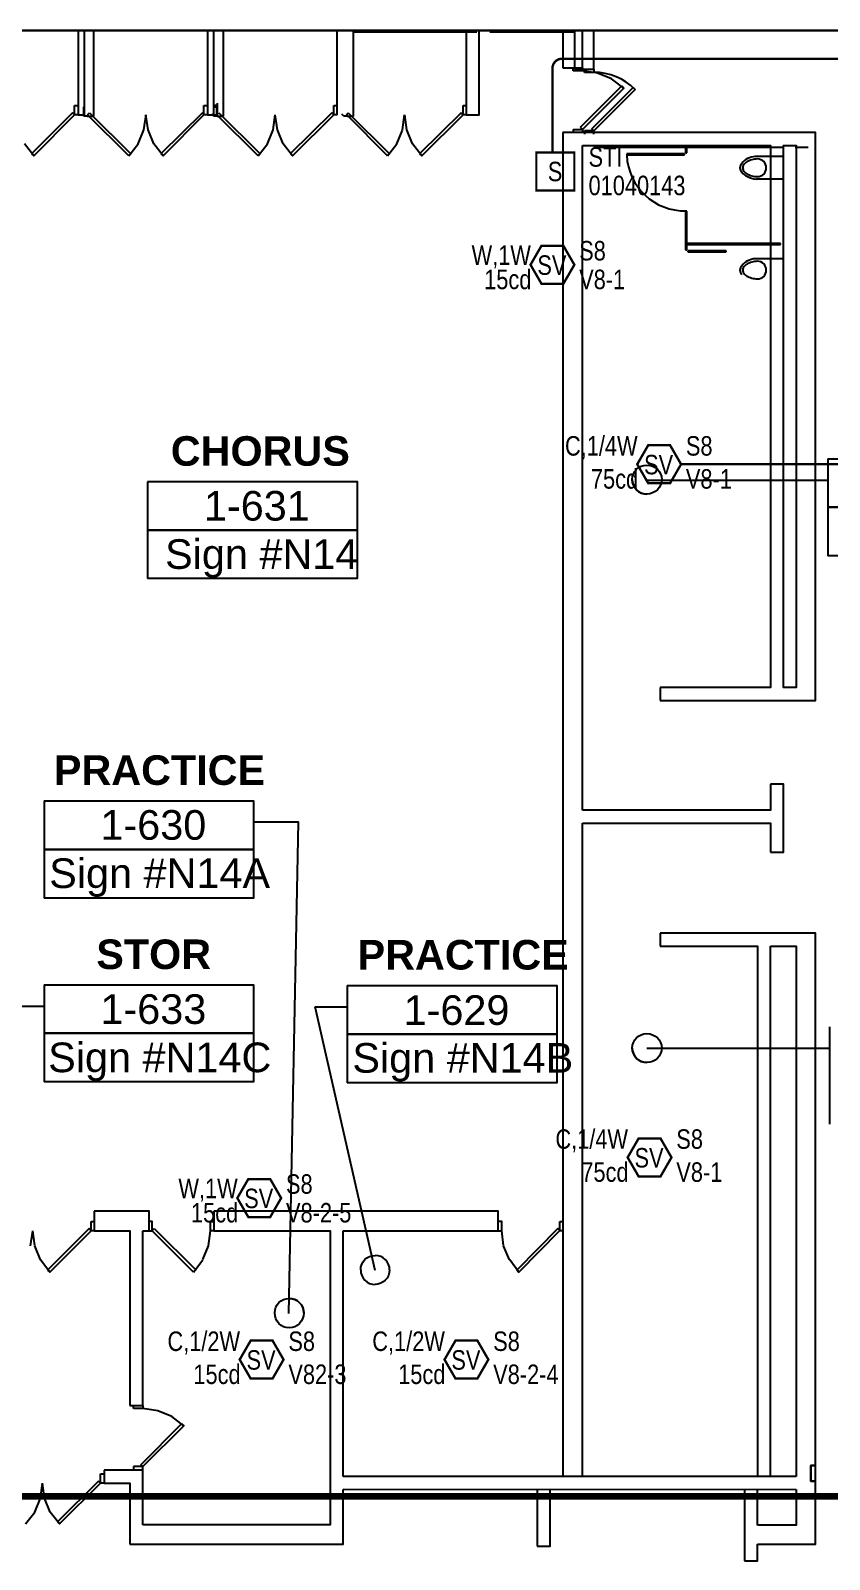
# Model space of a CAD drawing. Header units: inches. Extents: x 8199 to 15931, y 7617 to 15423.
# Drawn here: x 14078 to 14570, y 12352 to 13293 of the extents above; entities that cross this region are included whole.
import ezdxf
from ezdxf.enums import TextEntityAlignment as Align

# ---------------------------------------------------------------- set-up
doc = ezdxf.new("R2010")
doc.units = ezdxf.units.IN
doc.header["$LTSCALE"] = 0.25
doc.header["$MEASUREMENT"] = 0
for name, color, linetype in [('BACKGROUND', 8, 'Continuous'), ('CONDUIT', 6, 'Continuous'), ('PULL STATION', 1, 'Continuous'), ('SPEAKER STROBE', 1, 'Continuous')]:
    doc.layers.add(name, color=color, linetype=linetype)
doc.styles.add('Arial', font='arial.ttf', dxfattribs={"width": 0.8})
doc.styles.add('PDF Arial', font='arial.ttf')
doc.styles.add('PDF Arial Bold', font='arialbd.ttf')

# ---------------------------------------------------------------- blocks, each defined once
blk = doc.blocks.new('SIGA-278')
at = {"layer": 'PULL STATION', "const_width": 1.3}
blk.add_lwpolyline([(-11.5, -11.68), (-11.5, 11.7), (11.89, 11.7), (11.89, -11.68)], close=True, dxfattribs=at)
at = {"layer": 'PULL STATION', "style": 'Arial', "width": 0.8}
blk.add_text('S', height=12, dxfattribs=at).set_placement((0, 0), align=Align.MIDDLE)
for tag, p in [('ADDRESS', (20.64, 8.96)), ('ZONE', (20.64, -8.58))]:
    blk.add_attdef(tag, text='', height=12, dxfattribs=at).set_placement(p, align=Align.MIDDLE_LEFT)
blk.add_attdef('SUBSCRIPT', text='', height=12, dxfattribs=at).set_placement((-16.56, -9.02), align=Align.MIDDLE_RIGHT)
blk = doc.blocks.new('GC-S7VM')
at = {"layer": 'SPEAKER STROBE', "const_width": 1.46}
blk.add_lwpolyline([(13.83, 0.21), (7.08, 11.9), (-6.42, 11.9), (-13.17, 0.21), (-6.42, -11.49), (7.08, -11.49)], close=True, dxfattribs=at)
at = {"layer": 'SPEAKER STROBE', "style": 'Arial', "width": 0.8}
blk.add_text('SV', height=12, dxfattribs=at).set_placement((0, 0), align=Align.MIDDLE)
for tag, p in [('C', (-12.95, 11.52)), ('CANDELA', (-12.62, -8.82)), ('1/2W', (-12.62, -29.16))]:
    blk.add_attdef(tag, text='', height=12, dxfattribs=at).set_placement(p, align=Align.MIDDLE_RIGHT)
for tag, p in [('Speaker_Circuit', (16.8, 11.52)), ('Visual_Circuit', (16.8, -8.82))]:
    blk.add_attdef(tag, text='', height=12, dxfattribs=at).set_placement(p, align=Align.MIDDLE_LEFT)
blk = doc.blocks.new('G4-S7VM')
at = {"layer": 'SPEAKER STROBE', "const_width": 1.46}
blk.add_lwpolyline([(13.83, 0.21), (7.08, 11.9), (-6.42, 11.9), (-13.17, 0.21), (-6.42, -11.49), (7.08, -11.49)], close=True, dxfattribs=at)
at = {"layer": 'SPEAKER STROBE', "style": 'Arial', "width": 0.8}
blk.add_text('SV', height=12, dxfattribs=at).set_placement((0, 0), align=Align.MIDDLE)
for tag, p in [('W', (-12.95, 11.52)), ('CANDELA', (-12.62, -8.82)), ('1/2W', (-12.62, -29.16))]:
    blk.add_attdef(tag, text='', height=12, dxfattribs=at).set_placement(p, align=Align.MIDDLE_RIGHT)
for tag, p in [('Speaker_Circuit', (16.8, 11.52)), ('Visual_Circuit', (16.8, -8.82))]:
    blk.add_attdef(tag, text='', height=12, dxfattribs=at).set_placement(p, align=Align.MIDDLE_LEFT)

msp = doc.modelspace()

# ---------------------------------------------------------------- linework, layer by layer
at = {"lineweight": 0, "const_width": 4}
msp.add_lwpolyline([(12922.58, 12390.61), (15929.47, 12390.61)], dxfattribs=at)
at = {"layer": 'BACKGROUND'}
for p, q in [((14116.88, 13248.61), (14116.88, 13292.61)), ((14196.88, 13248.61), (14196.88, 13292.61)), ((14276.88, 13292.61), (14352.88, 13292.61)), ((14276.88, 13248.61), (14276.88, 13292.61)), ((14360.88, 13292.61), (14412.88, 13292.61)), ((14412.88, 13292.61), (14412.88, 13269.61)), ((14424.88, 13269.61), (14424.88, 13292.61)), ((14412.88, 13269.61), (14424.88, 13269.61)), ((14419.13, 13267.61), (14419.13, 13269.61)), ((14424.88, 13267.61), (14419.13, 13267.61)), ((14424.88, 13269.61), (14424.88, 13267.61)), ((14423.64, 13232.85), (14449.09, 13258.31)), ((14449.09, 13258.31), (14450.33, 13257.07)), ((14116.88, 13240.61), (14116.88, 13248.61)), ((14192.88, 13248.61), (14192.88, 13240.61)), ((14196.88, 13240.61), (14196.88, 13248.61)), ((14276.88, 13240.61), (14276.88, 13248.61)), ((14450.33, 13257.07), (14424.88, 13231.61)), ((14110.88, 13240.61), (14110.88, 13246.36)), ((14112.88, 13240.61), (14110.88, 13240.61)), ((14112.88, 13240.61), (14116.88, 13240.61)), ((14190.88, 13240.61), (14189.64, 13241.85)), ((14190.88, 13246.36), (14192.88, 13246.36)), ((14190.88, 13240.61), (14190.88, 13246.36)), ((14192.88, 13240.61), (14190.88, 13240.61)), ((14192.88, 13240.61), (14196.88, 13240.61)), ((14270.88, 13240.61), (14269.64, 13241.85)), ((14272.88, 13240.61), (14270.88, 13240.61)), ((14272.88, 13240.61), (14276.88, 13240.61)), ((14419.13, 13231.61), (14419.13, 13229.61)), ((14424.88, 13231.61), (14419.13, 13231.61)), ((14424.88, 13231.61), (14423.64, 13232.85)), ((14424.88, 13229.61), (14424.88, 13231.61)), ((14424.88, 13221.61), (14540.88, 13221.61)), ((14482.13, 13221.11), (14481.38, 13221.11)), ((14481.38, 13221.11), (14481.38, 13218.11)), ((14482.13, 13218.11), (14482.13, 13221.11)), ((14548.88, 13221.61), (14556.88, 13221.61)), ((14480.75, 13217.49), (14445.13, 13217.49)), ((14445.13, 13217.49), (14445.13, 13216.74)), ((14445.13, 13216.74), (14480.75, 13216.74)), ((14480.75, 13216.74), (14480.75, 13217.49)), ((14481.38, 13218.11), (14482.13, 13218.11)), ((14540.88, 13215.8), (14524.2, 13215.8)), ((14540.88, 13201.8), (14524.85, 13201.8)), ((14482.13, 13182.11), (14481.38, 13182.11)), ((14481.38, 13182.11), (14481.38, 13158.36)), ((14482.13, 13158.36), (14482.13, 13182.11)), ((14481.38, 13158.36), (14482.13, 13158.36)), ((14539.88, 13162.11), (14482.63, 13162.11)), ((14482.63, 13162.11), (14482.63, 13161.61)), ((14482.63, 13161.61), (14539.88, 13161.61)), ((14506.38, 13157.74), (14482.75, 13157.74)), ((14482.75, 13157.74), (14482.75, 13156.99)), ((14482.75, 13156.99), (14506.38, 13156.99)), ((14506.38, 13156.99), (14506.38, 13157.74)), ((14539.88, 13161.61), (14539.88, 13162.11)), ((14540.88, 13152.8), (14524.2, 13152.8))]:
    msp.add_line(p, q, dxfattribs=at)
at = {"layer": 'BACKGROUND', "ltscale": 3.480038}
msp.add_lwpolyline([(12423.95, 13293.31), (15258.72, 13293.34), (12647.9, 13293.31)], dxfattribs=at)
at = {"layer": 'BACKGROUND'}
for points in [[(14107.35, 13293.31), (14107.35, 13249.37), (14107.35, 13241.4), (14105.13, 13241.4)], [(14107.3, 13241.37), (14111.14, 13241.37), (14111.14, 13249.34), (14111.14, 13293.31)], [(14187.01, 13293.34), (14187.01, 13249.36), (14187.01, 13241.4), (14184.76, 13241.4)], [(14186.99, 13241.39), (14190.8, 13241.39), (14190.8, 13249.35), (14190.8, 13293.32)], [(14266.62, 13293.31), (14266.62, 13249.34), (14266.62, 13241.39), (14264.69, 13241.39)], [(14346.28, 13293.33), (14346.28, 13249.36), (14346.28, 13241.39), (14344.36, 13241.39)], [(14346.24, 13241.36), (14354.22, 13241.36), (14354.22, 13249.34), (14354.22, 13293.29)], [(14405.81, 13270.35), (14417.94, 13270.35), (14417.94, 13293.3)], [(14405.84, 13293.31), (14405.84, 13270.37)], [(14417.94, 13270.35), (14417.94, 13268.46), (14412.21, 13268.46)], [(14412.23, 13268.48), (14412.23, 13270.38)], [(14427.18, 13267.19), (14417.93, 13268.46)], [(14435.8, 13263.71), (14427.21, 13267.2)], [(14416.7, 13233.77), (14442.19, 13259.26)], [(14442.17, 13259.21), (14443.44, 13257.94), (14417.94, 13232.45)], [(14443.44, 13257.94), (14435.78, 13263.69)], [(14103.82, 13242.66), (14078.65, 13217.49)], [(14079.94, 13216.22), (14105.12, 13241.39), (14105.12, 13247.14)], [(14105.12, 13241.39), (14103.84, 13242.67)], [(14105.13, 13247.12), (14107.35, 13247.12)], [(14138.56, 13216.21), (14113.06, 13241.37)], [(14113.08, 13241.41), (14114.36, 13242.66)], [(14114.39, 13242.69), (14139.86, 13217.53), (14138.57, 13216.24)], [(14147.81, 13232.17), (14149.1, 13241.4)], [(14150.35, 13232.15), (14149.06, 13241.39)], [(14183.79, 13242.64), (14158.29, 13217.49)], [(14159.62, 13216.25), (14184.78, 13241.41), (14184.78, 13247.16)], [(14184.78, 13241.41), (14183.83, 13242.67)], [(14184.76, 13247.15), (14187.01, 13247.15)], [(14190.82, 13241.38), (14192.72, 13241.38), (14192.72, 13247.14), (14190.82, 13247.14)], [(14218.22, 13216.22), (14192.73, 13241.4)], [(14192.76, 13241.39), (14194.02, 13242.69)], [(14193.97, 13242.66), (14219.47, 13217.47), (14218.2, 13216.21)], [(14227.44, 13232.16), (14228.71, 13241.4)], [(14230.01, 13232.15), (14228.74, 13241.39)], [(14263.45, 13242.66), (14237.97, 13217.49)], [(14239.26, 13216.23), (14264.75, 13241.41), (14264.75, 13247.16)], [(14264.75, 13241.41), (14263.48, 13242.68)], [(14264.69, 13247.1), (14266.62, 13247.1)], [(14272.66, 13241.37), (14273.63, 13242.64)], [(14297.88, 13216.23), (14272.72, 13241.43)], [(14273.65, 13242.67), (14299.12, 13217.51), (14297.85, 13216.23)], [(14307.09, 13232.16), (14308.37, 13241.4)], [(14309.67, 13232.16), (14308.39, 13241.4)], [(14343.11, 13242.67), (14317.62, 13217.49)], [(14318.86, 13216.22), (14344.36, 13241.37), (14344.36, 13247.11)], [(14344.36, 13241.37), (14343.07, 13242.65)], [(14344.36, 13247.13), (14346.28, 13247.13)], [(14144.28, 13223.55), (14147.8, 13232.14)], [(14153.88, 13223.59), (14150.36, 13232.19)], [(14223.97, 13223.55), (14227.46, 13232.17)], [(14233.49, 13223.54), (14230, 13232.13)], [(14303.58, 13223.54), (14307.07, 13232.11)], [(14313.15, 13223.55), (14309.65, 13232.14)], [(14412.21, 13232.43), (14417.94, 13232.43), (14417.94, 13230.54), (14405.81, 13230.54)], [(14405.84, 13230.55), (14405.84, 12402.88)], [(14412.23, 13232.46), (14412.23, 13230.56)], [(14417.94, 13232.43), (14416.68, 13233.74)], [(14549.53, 12880.76), (14561.32, 12880.76), (14561.32, 13222.58), (14561.32, 13230.53), (14417.94, 13230.53)], [(14078.66, 13217.47), (14079.93, 13216.2), (14074.21, 13223.54)], [(14138.58, 13216.26), (14144.32, 13223.56)], [(14158.3, 13217.5), (14159.59, 13216.22), (14153.87, 13223.53)], [(14218.19, 13216.2), (14223.93, 13223.55)], [(14237.98, 13217.52), (14239.25, 13216.25), (14233.53, 13223.55)], [(14297.85, 13216.23), (14303.59, 13223.56)], [(14317.57, 13217.46), (14318.86, 13216.22), (14313.14, 13223.53)], [(14417.94, 12813.18), (14417.94, 13222.56)], [(14417.95, 13222.57), (14533.59, 13222.57), (14533.59, 12888.7), (14465.72, 12888.7)], [(14541.55, 13222.57), (14549.53, 13222.57), (14549.53, 12888.69), (14541.55, 12888.69)], [(14541.58, 12888.71), (14541.58, 13222.62)], [(14568.95, 13029.53), (14697.99, 13029.53), (14697.99, 12999.9), (14568.95, 12999.9), (14697.99, 12999.9), (14697.99, 12969.94), (14568.95, 12969.94)], [(14568.95, 13029.51), (14568.95, 12999.88), (14568.95, 12969.93)], [(14150.04, 13015.52), (14150.04, 12985.58), (14150.04, 12955.94)], [(14150.05, 13015.54), (14279.08, 13015.54), (14279.08, 12985.59), (14150.05, 12985.59), (14279.08, 12985.59), (14279.08, 12955.95), (14150.05, 12955.95)], [(14457.46, 13016.45), (14568.95, 13016.45)], [(14465.77, 12888.72), (14465.77, 12880.76)], [(14465.74, 12880.75), (14549.53, 12880.75)], [(14533.59, 12829.12), (14533.59, 12813.19), (14417.95, 12813.19)], [(14533.61, 12787.42), (14541.58, 12787.42), (14541.58, 12829.17), (14533.61, 12829.17)], [(14086.32, 12818.96), (14086.32, 12788.99), (14086.32, 12759.06)], [(14086.33, 12818.98), (14215.36, 12818.98), (14215.36, 12789.03), (14086.33, 12789.03), (14215.36, 12789.03), (14215.36, 12759.08), (14086.33, 12759.08)], [(14236.97, 12503.21), (14243.04, 12805.87), (14215.34, 12805.87)], [(14417.94, 12402.85), (14417.94, 12805.24)], [(14417.95, 12805.23), (14533.59, 12805.23), (14533.59, 12787.38)], [(14549.53, 12737.39), (14465.74, 12737.39)], [(14465.77, 12737.4), (14465.77, 12729.44)], [(14549.53, 12361.12), (14561.32, 12361.12), (14561.32, 12400), (14561.32, 12409.57), (14558.45, 12409.57), (14561.32, 12409.57), (14561.32, 12737.38), (14549.53, 12737.38)], [(14465.77, 12729.42), (14525.64, 12729.42), (14525.64, 12402.86)], [(14533.59, 12402.85), (14533.59, 12729.4)], [(14533.61, 12729.41), (14549.53, 12729.41), (14549.53, 12402.87)], [(14086.32, 12705.53), (14086.32, 12675.89), (14086.32, 12645.96)], [(14086.33, 12705.56), (14215.36, 12705.56), (14215.36, 12675.92), (14086.33, 12675.92), (14215.36, 12675.92), (14215.36, 12645.96), (14086.33, 12645.96)], [(14273, 12705.22), (14273, 12675.26), (14273, 12645.31)], [(14273.02, 12705.24), (14402.05, 12705.24), (14402.05, 12675.29), (14273.02, 12675.29), (14402.05, 12675.29), (14402.05, 12645.35), (14273.02, 12645.35)], [(14061.78, 12692.49), (14086.32, 12692.49)], [(14290.19, 12529.68), (14253.22, 12692.15)], [(14253.24, 12692.14), (14273, 12692.14)], [(14569.94, 12679.72), (14569.94, 12649.8), (14569.94, 12619.85)], [(14457.46, 12666.66), (14569.94, 12666.66)], [(14117.22, 12566.32), (14117.22, 12554.2), (14115.3, 12554.2)], [(14147.15, 12554.2), (14150.97, 12554.2), (14150.97, 12566.28), (14117.2, 12566.28)], [(14190.8, 12566.32), (14190.8, 12554.2), (14188.9, 12554.2)], [(14270.42, 12554.2), (14366.01, 12554.2), (14366.01, 12566.3), (14190.81, 12566.3)], [(14078.04, 12544.98), (14079.31, 12554.22)], [(14080.61, 12545), (14079.33, 12554.21)], [(14114.05, 12555.5), (14088.57, 12530.02)], [(14089.81, 12528.7), (14115.3, 12554.18), (14115.3, 12559.94)], [(14115.3, 12554.18), (14114.02, 12555.46)], [(14115.3, 12559.92), (14117.22, 12559.92)], [(14117.19, 12554.19), (14139.18, 12554.19), (14139.18, 12446.49)], [(14139.2, 12446.54), (14147.18, 12446.54), (14147.18, 12554.22)], [(14190.82, 12554.22), (14262.51, 12554.22), (14262.51, 12372.95), (14147.19, 12372.95)], [(14151, 12554.2), (14152.89, 12554.2), (14152.89, 12559.92), (14151, 12559.92)], [(14152.9, 12554.23), (14154.19, 12555.48)], [(14178.39, 12528.73), (14152.91, 12554.2)], [(14154.2, 12555.48), (14179.69, 12530), (14178.39, 12528.75)], [(14187.62, 12544.93), (14188.88, 12554.19), (14188.88, 12559.94)], [(14188.9, 12559.91), (14190.8, 12559.91)], [(14270.46, 12402.89), (14270.46, 12554.21)], [(14366.01, 12554.18), (14368.24, 12554.18), (14368.24, 12559.94), (14366.01, 12559.94)], [(14369.23, 12544.99), (14368.29, 12554.2)], [(14402.67, 12555.47), (14377.49, 12529.98)], [(14378.79, 12528.74), (14403.97, 12554.24), (14403.97, 12559.96)], [(14403.97, 12554.24), (14402.71, 12555.5)], [(14403.95, 12559.94), (14405.84, 12559.94)], [(14405.84, 12554.18), (14403.95, 12554.18)], [(14084.09, 12536.36), (14080.57, 12544.97)], [(14184.13, 12536.38), (14187.63, 12544.95)], [(14373.02, 12536.35), (14369.22, 12544.94)], [(14088.52, 12529.97), (14089.8, 12528.7), (14084.06, 12536.35)], [(14178.35, 12528.71), (14184.1, 12536.36)], [(14377.53, 12530), (14378.78, 12528.7), (14373.05, 12536.36)], [(14141.42, 12444.6), (14141.42, 12446.49)], [(14147.18, 12446.54), (14147.18, 12444.61), (14141.43, 12444.61)], [(14156.42, 12443.35), (14147.18, 12444.64)], [(14164.99, 12439.8), (14156.38, 12443.33)], [(14172.31, 12434.1), (14164.98, 12439.8)], [(14145.89, 12409.91), (14171.07, 12435.39)], [(14171.02, 12435.35), (14172.31, 12434.1), (14147.16, 12408.91)], [(14095.89, 12373.57), (14121.06, 12398.74), (14121.06, 12404.5)], [(14123.29, 12406.72), (14123.29, 12398.76), (14121.07, 12398.76)], [(14121.07, 12404.49), (14123.29, 12404.49)], [(14139.18, 12406.67), (14123.24, 12406.67)], [(14147.18, 12372.95), (14147.18, 12406.7), (14139.2, 12406.7)], [(14141.42, 12408.92), (14141.42, 12406.69)], [(14147.18, 12406.7), (14147.18, 12408.93), (14141.43, 12408.93)], [(14147.18, 12408.93), (14145.89, 12409.91)], [(14084.11, 12389.51), (14085.38, 12398.76)], [(14086.63, 12389.49), (14085.36, 12398.75)], [(14119.76, 12400), (14094.6, 12374.84)], [(14121.06, 12398.74), (14119.78, 12400.02)], [(14123.24, 12398.73), (14139.18, 12398.73), (14139.18, 12372.92), (14139.18, 12361.13)], [(14139.21, 12361.13), (14270.46, 12361.13), (14270.46, 12372.94), (14270.46, 12394.9)], [(14389.94, 12359.89), (14397.89, 12359.89), (14397.89, 12394.93)], [(14389.95, 12394.93), (14389.95, 12359.89)], [(14517.69, 12394.91), (14517.69, 12350.95)], [(14549.53, 12394.89), (14549.53, 12372.92), (14525.63, 12372.92)], [(14525.64, 12372.94), (14525.64, 12394.91)], [(14080.57, 12380.91), (14084.09, 12389.49)], [(14090.16, 12380.9), (14086.68, 12389.52)], [(14074.88, 12373.59), (14080.61, 12380.92)], [(14094.6, 12374.85), (14095.87, 12373.57), (14090.13, 12380.89)], [(14517.69, 12350.94), (14525.64, 12350.94), (14525.64, 12361.14)], [(14525.63, 12361.12), (14549.53, 12361.12)]]:
    msp.add_lwpolyline(points, dxfattribs=at)
for points in [[(14448.55, 13016.78, 0.415242), (14457.47, 13007.87, -0.415242)], [(14448.55, 12666.66, 0.415242), (14457.47, 12657.75, -0.415242)], [(14246.26, 12503.56, 0.415484), (14237.34, 12512.48, -0.415484)]]:
    msp.add_lwpolyline(points, format="xyb", close=True, dxfattribs=at)
at = {"layer": 'BACKGROUND', "ltscale": 0.708423}
msp.add_lwpolyline([(14549.53, 12402.87), (14270.42, 12402.88)], dxfattribs=at)
at = {"layer": 'BACKGROUND'}
for points in [[(14558.46, 12409.55), (14558.46, 12400.02)], [(14561.32, 12400), (14558.45, 12400)]]:
    msp.add_lwpolyline(points, close=True, dxfattribs=at)
at = {"layer": 'BACKGROUND', "ltscale": 0.626752}
msp.add_lwpolyline([(14270.48, 12394.93), (14549.53, 12394.89)], dxfattribs=at)
at = {"layer": 'BACKGROUND'}
for centre, radius, start, end in [((14424.88, 13231.61), 36, 45, 90), ((14480.85, 13218.02), 35.72, 182.37486, 271.45348), ((14518.82, 13208.82), 3.95, 136.82544, 223.17456), ((14524.75, 13204.64), 11.17, 92.84746, 142.02662), ((14525.63, 13208.82), 5.44, 0, 90), ((14518.75, 13208.82), 2.22, 153.62402, 206.37598), ((14525.63, 13208.82), 5.44, 270, 0), ((14518.82, 13145.82), 3.95, 136.82544, 223.17456), ((14524.75, 13141.64), 11.17, 92.84746, 142.02662), ((14518.75, 13145.82), 2.22, 153.62402, 206.37598), ((14525.63, 13145.82), 5.44, 0, 90), ((14525.63, 13145.82), 5.44, 270, 0), ((14290.21, 12530), 8.92, 0.00225, 89.99775), ((14290.16, 12529.95), 8.87, 179.68363, 270.31637)]:
    msp.add_arc(centre, radius, start, end, dxfattribs=at)
msp.add_ellipse((14528.2, 13208.8), major_axis=(13.2, 0), ratio=0.54827, start_param=3.521761, end_param=4.455874, dxfattribs=at)
for points in [[(14525.63, 13214.26), (14525.01, 13214.23), (14523.79, 13214.1), (14522.06, 13213.73), (14520.47, 13213.19), (14519.1, 13212.51), (14517.98, 13211.7), (14517.15, 13210.8), (14516.64, 13209.82), (14516.53, 13209.15), (14516.53, 13208.82)], [(14516.53, 13208.82), (14516.53, 13208.48), (14516.64, 13207.81), (14517.15, 13206.84), (14517.98, 13205.93), (14519.1, 13205.12), (14520.47, 13204.44), (14522.06, 13203.91), (14523.79, 13203.54), (14525.01, 13203.41), (14525.63, 13203.37)], [(14525.63, 13151.26), (14525.01, 13151.23), (14523.79, 13151.1), (14522.06, 13150.73), (14520.47, 13150.19), (14519.1, 13149.51), (14517.98, 13148.7), (14517.15, 13147.8), (14516.64, 13146.82), (14516.53, 13146.15), (14516.53, 13145.82)], [(14516.53, 13145.82), (14516.53, 13145.48), (14516.64, 13144.81), (14517.15, 13143.84), (14517.98, 13142.93), (14519.1, 13142.12), (14520.47, 13141.44), (14522.06, 13140.91), (14523.79, 13140.54), (14525.01, 13140.41), (14525.63, 13140.37)], [(14448.55, 13016.78), (14448.55, 13021.88), (14452.37, 13025.7), (14457.47, 13025.7)], [(14448.55, 13016.78), (14448.55, 13021.88), (14452.37, 13025.7), (14457.47, 13025.7)], [(14457.47, 13025.7), (14462.56, 13025.7), (14466.7, 13021.88), (14466.7, 13016.78)], [(14457.47, 13025.7), (14462.56, 13025.7), (14466.7, 13021.88), (14466.7, 13016.78)], [(14466.7, 13016.78), (14466.7, 13012.01), (14462.56, 13007.87), (14457.47, 13007.87)], [(14466.7, 13016.78), (14466.7, 13012.01), (14462.56, 13007.87), (14457.47, 13007.87)], [(14448.55, 12666.66), (14448.55, 12671.76), (14452.37, 12675.58), (14457.47, 12675.58)], [(14448.55, 12666.66), (14448.55, 12671.76), (14452.37, 12675.58), (14457.47, 12675.58)], [(14457.47, 12675.58), (14462.56, 12675.58), (14466.7, 12671.76), (14466.7, 12666.66)], [(14457.47, 12675.58), (14462.56, 12675.58), (14466.7, 12671.76), (14466.7, 12666.66)], [(14466.7, 12666.66), (14466.7, 12661.89), (14462.56, 12657.75), (14457.47, 12657.75)], [(14466.7, 12666.66), (14466.7, 12661.89), (14462.56, 12657.75), (14457.47, 12657.75)], [(14281.29, 12530), (14281.29, 12535.08), (14285.09, 12538.92), (14290.21, 12538.92)], [(14281.29, 12530), (14281.29, 12535.08), (14285.09, 12538.92), (14290.21, 12538.92)], [(14299.12, 12530), (14299.12, 12525.2), (14294.98, 12521.09), (14290.21, 12521.09)], [(14299.12, 12530), (14299.12, 12525.2), (14294.98, 12521.09), (14290.21, 12521.09)], [(14228.42, 12503.56), (14228.42, 12508.67), (14232.23, 12512.48), (14237.34, 12512.48)], [(14228.42, 12503.56), (14228.42, 12508.67), (14232.23, 12512.48), (14237.34, 12512.48)], [(14237.34, 12494.33), (14232.23, 12494.33), (14228.42, 12498.48), (14228.42, 12503.56)], [(14237.34, 12494.33), (14232.23, 12494.33), (14228.42, 12498.48), (14228.42, 12503.56)], [(14246.26, 12503.56), (14246.26, 12498.48), (14242.11, 12494.33), (14237.34, 12494.33)], [(14246.26, 12503.56), (14246.26, 12498.48), (14242.11, 12494.33), (14237.34, 12494.33)]]:
    msp.add_open_spline(points, degree=3, dxfattribs=at)
at = {"layer": 'CONDUIT', "lineweight": 0, "const_width": 1.5}
msp.add_lwpolyline([(14399.38, 13218.25), (14399.38, 13270.01, -0.414214), (14405.38, 13276.01), (14729.96, 13276.01)], format="xyb", dxfattribs=at)
msp.add_lwpolyline([(14478.59, 13026.25), (14630.6, 13026.25)], dxfattribs=at)

# ---------------------------------------------------------------- block references
at = {"layer": 'PULL STATION'}
msp.add_blockref('SIGA-278', (14400.99, 13206.55), dxfattribs=at).add_auto_attribs({'ADDRESS': 'STI', 'ZONE': '01040143'})
at = {"layer": 'SPEAKER STROBE'}
ref = msp.add_blockref('G4-S7VM', (14399.05, 13148.91), dxfattribs=at)
ref.add_attrib('W', 'W,1W', dxfattribs={"height": 12, "style": 'Arial', "width": 0.8}).set_placement((14386.1, 13155.05), align=Align.MIDDLE_RIGHT)
ref.add_attrib('Speaker_Circuit', 'S8', dxfattribs={"height": 12, "style": 'Arial', "width": 0.8}).set_placement((14415.85, 13157.77), align=Align.MIDDLE_LEFT)
ref.add_attrib('Visual_Circuit', 'V8-1', dxfattribs={"height": 12, "style": 'Arial', "width": 0.8}).set_placement((14415.85, 13140.08), align=Align.MIDDLE_LEFT)
ref.add_attrib('CANDELA', '15cd', dxfattribs={"height": 12, "style": 'Arial', "width": 0.8}).set_placement((14386.42, 13140.08), align=Align.MIDDLE_RIGHT)
for p, values in [((14464.77, 13026.05), {'C': 'C,1/4W', 'Speaker_Circuit': 'S8', 'Visual_Circuit': 'V8-1', 'CANDELA': '75cd'}), ((14458.87, 12599.12), {'C': 'C,1/4W', 'Speaker_Circuit': 'S8', 'Visual_Circuit': 'V8-1', 'CANDELA': '75cd'}), ((14219.97, 12474.61), {'C': 'C,1/2W', 'Speaker_Circuit': 'S8', 'Visual_Circuit': 'V82-3', 'CANDELA': '15cd'}), ((14346.1, 12474.61), {'C': 'C,1/2W', 'Speaker_Circuit': 'S8', 'Visual_Circuit': 'V8-2-4', 'CANDELA': '15cd'})]:
    msp.add_blockref('GC-S7VM', p, dxfattribs=at).add_auto_attribs(values)
ref = msp.add_blockref('G4-S7VM', (14218.51, 12574.1), dxfattribs=at)
ref.add_attrib('W', 'W,1W', dxfattribs={"height": 12, "style": 'Arial', "width": 0.8}).set_placement((14205.56, 12580.24), align=Align.MIDDLE_RIGHT)
ref.add_attrib('Speaker_Circuit', 'S8', dxfattribs={"height": 12, "style": 'Arial', "width": 0.8}).set_placement((14235.31, 12582.96), align=Align.MIDDLE_LEFT)
ref.add_attrib('Visual_Circuit', 'V8-2-5', dxfattribs={"height": 12, "style": 'Arial', "width": 0.8}).set_placement((14235.31, 12565.28), align=Align.MIDDLE_LEFT)
ref.add_attrib('CANDELA', '15cd', dxfattribs={"height": 12, "style": 'Arial', "width": 0.8}).set_placement((14205.88, 12565.28), align=Align.MIDDLE_RIGHT)

# ---------------------------------------------------------------- texts
at = {"layer": 'BACKGROUND', "attachment_point": 7}
for s, insert, char_height, style in [('CHORUS', (14164.37, 13025.07), 18.216, 'PDF Arial Bold'), ('1-631', (14184.76, 12991.29), 18.245, 'PDF Arial'), ('Sign #N14', (14160.86, 12956.31), 18.245, 'PDF Arial'), ('PRACTICE', (14092.37, 12828.51), 18.216, 'PDF Arial Bold'), ('1-630', (14121.04, 12794.73), 18.245, 'PDF Arial'), ('Sign #N14A', (14089.5, 12759.74), 18.245, 'PDF Arial'), ('STOR', (14118.49, 12715.08), 18.216, 'PDF Arial Bold'), ('PRACTICE', (14279.38, 12714.78), 18.216, 'PDF Arial Bold'), ('1-633', (14121.04, 12681.31), 18.245, 'PDF Arial'), ('1-629', (14307.73, 12680.69), 18.245, 'PDF Arial'), ('Sign #N14C', (14088.86, 12646.33), 18.245, 'PDF Arial'), ('Sign #N14B', (14276.19, 12646.01), 18.245, 'PDF Arial')]:
    msp.add_mtext(s, dxfattribs=dict(at, insert=insert, char_height=char_height, style=style))

doc.saveas('drawing.dxf')
